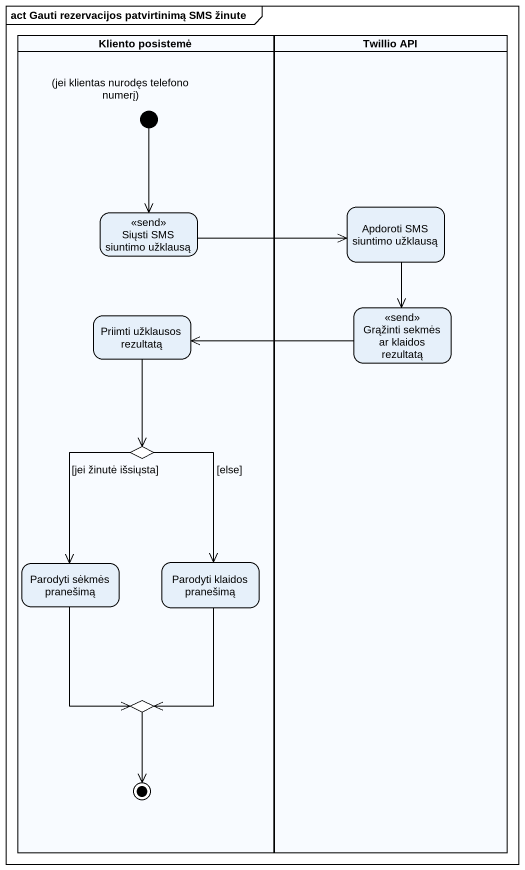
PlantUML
@startuml
mainframe act Gauti rezervacijos patvirtinimą SMS žinute
hide empty description
state "Kliento posistemė" as Kliento_posistemė <<partition>> {
  state "(jei klientas nurodęs telefono numerį)" as jei_klientas_nurodęs <<start>>
  state "Siųsti SMS siuntimo užklausą" as Siųsti_SMS_siuntimo_užklausą <<send>>
  state "Priimti užklausos rezultatą" as Priimti_užklausos_rezultatą
  state choice1 <<choice>>
  state "Parodyti sėkmės pranešimą" as Parodyti_sėkmės_pranešimą
  state "Parodyti klaidos pranešimą" as Parodyti_klaidos_pranešimą
  state choice2 <<choice>>
  choice2 --> [*]
}
state "Twillio API" as Twillio_API <<partition>> {
  state "Apdoroti SMS siuntimo užklausą" as Apdoroti_SMS_siuntimo
  state "Grąžinti sekmės ar klaidos rezultatą" as Grąžinti_sekmės_ar_klaidos <<send>>
}
jei_klientas_nurodęs --> Siųsti_SMS_siuntimo_užklausą
Siųsti_SMS_siuntimo_užklausą -right-> Apdoroti_SMS_siuntimo
Apdoroti_SMS_siuntimo --> Grąžinti_sekmės_ar_klaidos
Priimti_užklausos_rezultatą --> choice1
Grąžinti_sekmės_ar_klaidos -left-> Priimti_užklausos_rezultatą
choice1 --> Parodyti_sėkmės_pranešimą : [jei žinutė išsiųsta]
choice1 --> Parodyti_klaidos_pranešimą : [else]
Parodyti_sėkmės_pranešimą --> choice2
Parodyti_klaidos_pranešimą --> choice2
@enduml
